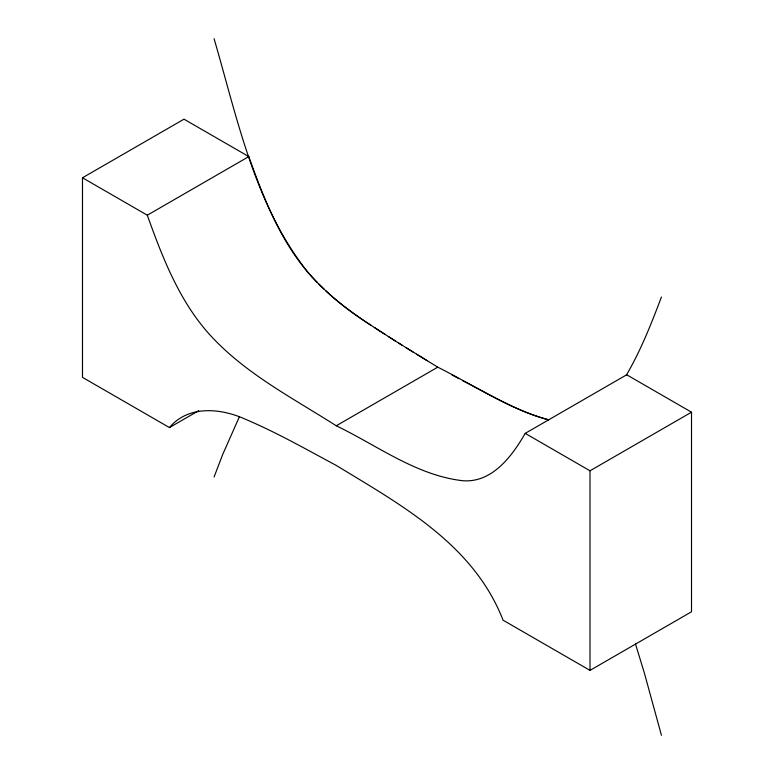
<?xml version="1.0" encoding="UTF-8"?>
<svg xmlns="http://www.w3.org/2000/svg" width="774" height="774" viewBox="0 0 774 774"><rect width="100%" height="100%" fill="white"/><g stroke="black" fill="none" stroke-linecap="round" stroke-linejoin="round"><path stroke-width="1.16" d="M214.069 477.016L222.786 454.27L239.253 417.099M661.441 296.984C651.302 323.842 640.688 350.709 626.147 375.525M169.448 427.567C188.353 404.947 221.083 408.14 245.339 419.218C276.676 432.463 306.291 449.375 336.245 465.426C401.696 505.306 473.63 544.499 503.052 620.177L590.011 670.381L691.511 611.779L691.511 412.184L626.698 374.771L525.198 433.372C512.214 455.934 492.39 482.831 463.142 480.76C416.509 475.584 377.519 445.611 336.245 425.777C291.73 397.343 243.2 372.594 207.751 332.452C178.446 298.938 162.124 256.562 147.302 215.201L82.489 177.778L82.489 377.364L169.448 427.567L198.744 410.655M82.489 177.778L183.989 119.177L248.802 156.59C264.901 201.559 282.984 248.096 317.359 282.529M147.302 215.201L248.802 156.59M336.245 425.777L437.755 367.176C474.23 385.413 508.944 409.098 548.669 419.837C517.893 411.884 490.581 394.75 462.426 380.556M525.198 433.372L590.011 470.795L691.511 412.184M458.895 378.66L451.852 374.848M437.755 367.176L398.726 343.124M427.18 360.723L416.606 354.24M413.084 352.064L406.031 347.69M402.509 345.494L388.364 336.574M395.466 341.063C371.385 325.525 346.597 310.548 325.709 290.714M384.92 334.32L374.364 327.47M370.998 325.312C347.932 310.49 326.183 293.365 308.149 272.583C254.791 205.816 237.502 118.857 214.069 38.7M324.025 289.108L319.014 284.203M635.512 644.036L644.326 672.887L661.441 735.3M590.011 470.795L590.011 670.381"/></g></svg>
